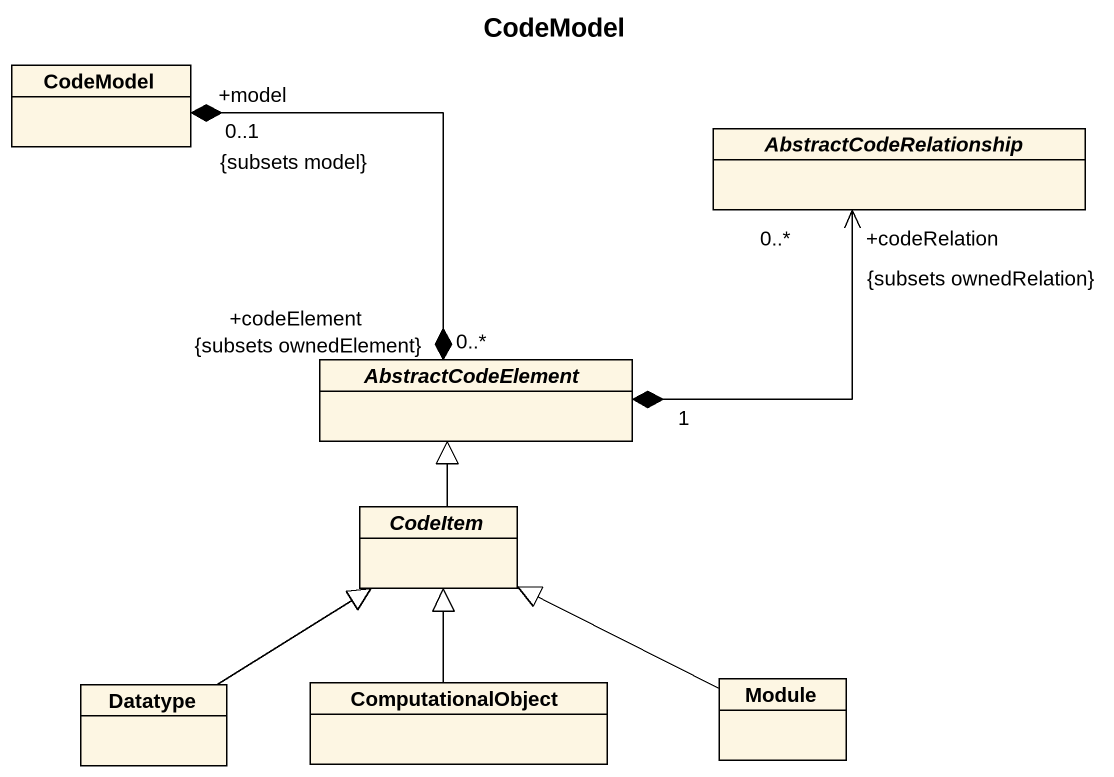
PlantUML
@startuml
title CodeModel
hide circle
hide empty members
class CodeModel
abstract class AbstractCodeRelationship
abstract class AbstractCodeElement
abstract class CodeItem
class Datatype
class ComputationalObject
class Module
CodeModel "+model\n0..1\n{subsets model}" *--* "+codeElement\n0..*\n{subsets ownedElement}" AbstractCodeElement
AbstractCodeElement "1" *-right-> "+codeRelation\n0..*\n{subsets ownedRelation}" AbstractCodeRelationship
CodeItem -up-|> AbstractCodeElement
Datatype -up-|> CodeItem
ComputationalObject -up-|> CodeItem
Module -left-|> CodeItem
@enduml
